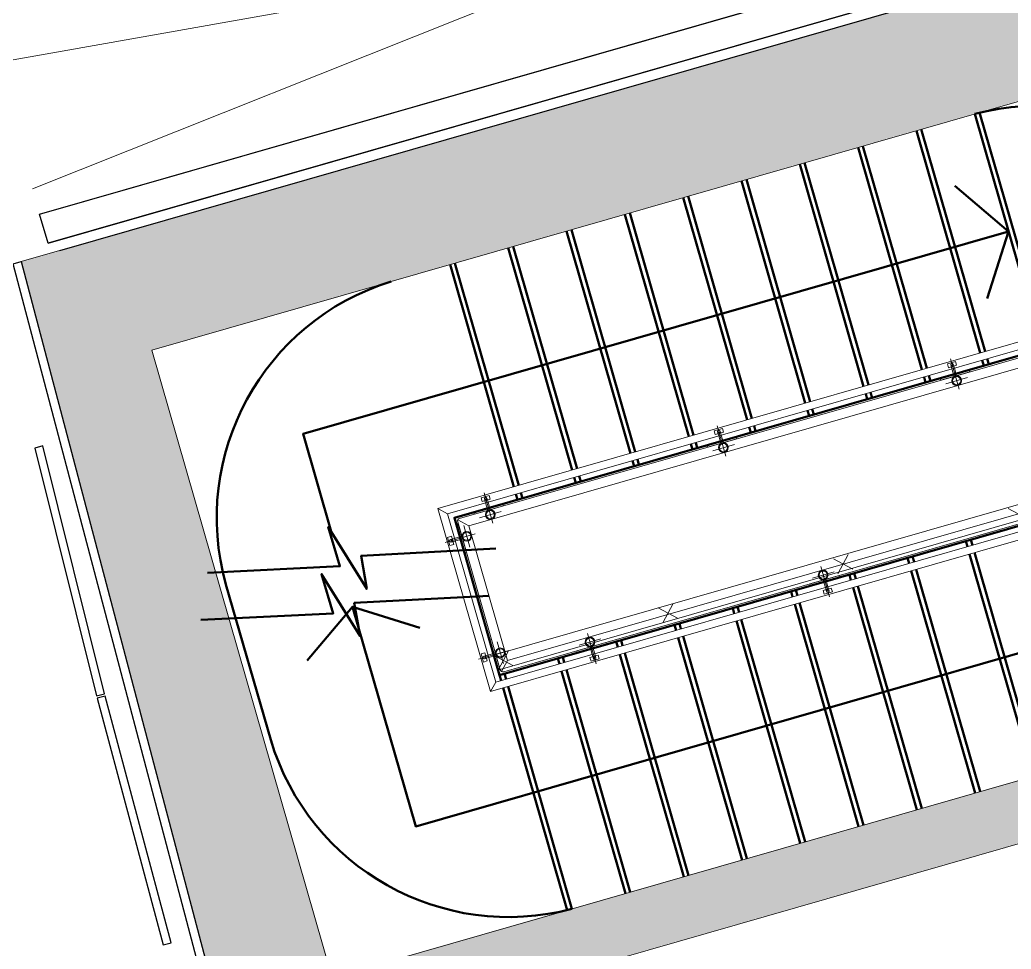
# Model space of a CAD drawing. Header units: centimetres. Extents: x 139057 to 200038, y 34824 to 80516.
# Drawn here: x 163793.6 to 164283.9, y 50861.1 to 51320.9 of the extents above; entities that cross this region are included whole.
import ezdxf

# ---------------------------------------------------------------- set-up
doc = ezdxf.new("R2010")
doc.units = ezdxf.units.CM
doc.header["$LTSCALE"] = 100
doc.linetypes.add('ASDP07AST1$0$CENTER2', pattern=[28.575, 19.05, -3.175, 3.175, -3.175])
doc.layers.get('0').update_dxf_attribs({"lineweight": 0})
doc.layers.get('Defpoints').update_dxf_attribs({"lineweight": 0})
for name, color, linetype, lineweight in [('410_STRUTTURE_001-AM_0', 7, 'Continuous', 0), ('440_SIMBOLI_001-AM_0', 31, 'Continuous', 0), ('441_SERRAMENTI_001-AM_0', 1, 'Continuous', 0), ('448_SCALE_001-AM_0', 216, 'Continuous', 50)]:
    doc.layers.add(name, color=color, linetype=linetype, lineweight=lineweight)
for name, color, linetype in [('_retini_strutture', 7, 'Continuous'), ('A-FACCIATA-stone', 13, 'Continuous'), ('A-MCLS3-15', 50, 'Continuous'), ('ASDP07AST1$0$A-BYND', 11, 'Continuous'), ('P1$0$A-INSL', 7, 'Continuous')]:
    doc.layers.add(name, color=color, linetype=linetype)
doc.layers.add('MECHP1N50$0$A-HTCH-OTLN', color=1, linetype='Continuous', plot=False)

# ---------------------------------------------------------------- blocks, each defined once
blk = doc.blocks.new('A$C649F2F33')
at = {"color": 252, "linetype": 'ASDP07AST1$0$CENTER2'}
for p, q in [((2, -56.3), (2, 55.2)), ((-110.1, 0), (45.5, 0))]:
    blk.add_line(p, q, dxfattribs=at)
at = {"color": 252}
for p, q in [((-81, 6.5), (-61, 6.5, 0)), ((-61, 6.5, 0), (-21, 6.5)), ((-81.1, -6.5), (-61, -6.5))]:
    blk.add_line(p, q, dxfattribs=at)
blk.add_lwpolyline([(-32, 75), (-32, -75), (-22, -75), (-22, 75)], close=True, dxfattribs=at)
for points in [[(-91, 21), (-71, 21), (-71, -21), (-91, -21), (-91, 21)], [(-61, -6.5), (-21, -6.5)]]:
    blk.add_lwpolyline(points, dxfattribs=at)
for centre, radius in [((-81, 0), 6.5), ((2, 0), 24), ((2, 0), 20)]:
    blk.add_circle(centre, radius, dxfattribs=at)
blk = doc.blocks.new('A$C2BBA43ED')
for p, q in [((-28, 28), (-65.8, 65.8)), ((838, 28), (875.8, 65.8)), ((10, -3025.8), (10, -24.2)), ((58, -58), (14.2, -14.2)), ((24.2, -10), (785.8, -10)), ((752, -58), (795.8, -14.2)), ((800, -24.2), (800, -3025.8)), ((58, -2992), (14.2, -3035.8)), ((785.8, -3040), (24.2, -3040)), ((752, -2992), (795.8, -3035.8)), ((-28, -3078), (-65.8, -3115.8)), ((838, -3078), (875.8, -3115.8))]:
    blk.add_line(p, q)
for points in [[(-65.8, 65.8), (875.8, 65.8), (875.8, -3115.8), (-65.8, -3115.8)], [(-28, 28), (838, 28), (838, -3078), (-28, -3078)], [(180, 0), (30, 0), (30, -10), (180, -10)], [(630, 0), (780, 0), (780, -10), (630, -10)], [(58, -58), (752, -58), (752, -2992), (58, -2992)], [(810, -1300), (810, -1450), (800, -1450), (800, -1300)], [(0, -1600), (0, -1750), (10, -1750), (10, -1600)], [(810, -2500), (810, -2650), (800, -2650), (800, -2500)], [(180, -3050), (30, -3050), (30, -3040), (180, -3040)], [(630, -3050), (780, -3050), (780, -3040), (630, -3040)]]:
    blk.add_lwpolyline(points, close=True)
at = {"color": 5}
blk.add_lwpolyline([(0, -3050), (0, 0), (810, 0), (810, -3050)], close=True, dxfattribs=at)
for centre, start, end in [((24.2, -24.2), 90, 180), ((785.8, -24.2), 0, 90), ((24.2, -3025.8), 180, 270), ((785.8, -3025.8), 270, 0)]:
    blk.add_arc(centre, 14.2, start, end)
at = {"layer": 'ASDP07AST1$0$A-BYND', "linetype": 'ASDP07AST1$0$CENTER2'}
for centre, start, end in [((93.1, -3039.2), 343.1592, 21.101), ((116.9, -3039.2), 158.899, 196.8408), ((693.1, -3039.2), 343.1592, 21.101), ((716.9, -3039.2), 158.899, 196.8408)]:
    blk.add_arc(centre, 2.87, start, end, dxfattribs=at)
at = {"layer": 'Defpoints'}
blk.add_line((0, -3050), (810, -3050), dxfattribs=at)
at = {"color": 252, "xscale": -0.9999999999999999, "rotation": 90}
blk.add_blockref('A$C649F2F33', (105, -32), dxfattribs=at)
for p, rotation in [((705, -32), 270), ((105, -3018), 90)]:
    blk.add_blockref('A$C649F2F33', p, dxfattribs=dict(rotation=rotation))
at = {"xscale": -1}
for p in [(778, -175), (778, -1375), (778, -2575)]:
    blk.add_blockref('A$C649F2F33', p, dxfattribs=at)
for p in [(32, -475), (32, -1675), (32, -2875)]:
    blk.add_blockref('A$C649F2F33', p)
at = {"xscale": -0.9999999999999999, "rotation": 270}
blk.add_blockref('A$C649F2F33', (705, -3018), dxfattribs=at)

msp = doc.modelspace()

# ---------------------------------------------------------------- hatches: boundary and pattern name
at = {"layer": '_retini_strutture'}
msp.add_hatch(color=256, dxfattribs=at).paths.add_polyline_path([(163794.29, 51201.5), (163912.5, 50753.74), (163970.15, 50770.38), (163956.37, 50818.36), (164364.85, 50935.7), (164356.57, 50964.53), (163948.08, 50847.2), (163858.91, 51157.64), (164666.26, 51389.56), (164674.54, 51360.72), (164751.43, 51382.81), (164832.33, 51101.2), (164741.02, 51074.97), (164749.3, 51046.14), (164888.66, 51086.17), (164774.64, 51483.12)])

# ---------------------------------------------------------------- linework, layer by layer
at = {"layer": '410_STRUTTURE_001-AM_0', "elevation": 0}
msp.add_lwpolyline([(163912.41, 50753.52), (163970.08, 50770.08), (163956.27, 50818.13), (164355.17, 50932.7), (164346.88, 50961.54), (163948, 50846.97), (163858.83, 51157.42), (164666.19, 51389.31), (164674.47, 51360.47), (164751.37, 51382.56), (164832.25, 51100.94), (164731.33, 51071.96), (164739.6, 51043.15), (164898.2, 51088.68), (164784.2, 51485.62), (163794.22, 51201.29)], close=True, dxfattribs=at)
at = {"layer": '440_SIMBOLI_001-AM_0'}
for p, q in [((163781.87, 51299.61, 0), (164046.46, 51346.58, 0)), ((163799.8, 51237.25, 0), (164048.86, 51336.67, 0))]:
    msp.add_line(p, q, dxfattribs=at)
at = {"layer": '441_SERRAMENTI_001-AM_0', "extrusion": (8.33252e-10, -3.13069e-09, 1), "elevation": 0}
for points in [[(164027.9, 51006.54), (164436.39, 51123.86)], [(164030.02, 50999.17), (164438.5, 51116.49)], [(164282.49, 51079.05), (164292.06, 51073.94)], [(164198.22, 51046.87), (164203.33, 51056.43)], [(164195.99, 51054.21), (164205.56, 51049.09)], [(164111.56, 51022.59), (164116.67, 51032.15)], [(164109.33, 51029.93), (164118.9, 51024.81)], [(164027.9, 51006.54), (164037.47, 51001.43)], [(164030.13, 50999.2), (164035.24, 51008.76)]]:
    msp.add_lwpolyline(points, dxfattribs=at)
at = {"layer": '448_SCALE_001-AM_0', "linetype": 'Continuous'}
for p, q in [((164297.46, 51164.38, 0), (164265.88, 51274.33, 0)), ((164299.86, 51165.07, 0), (164268.29, 51275.02, 0)), ((164271.03, 51156.79, 0), (164239.45, 51266.74, 0)), ((164268.63, 51156.1, 0), (164237.05, 51266.05, 0)), ((164239.79, 51147.82, 0), (164208.21, 51257.77, 0)), ((164242.2, 51148.51, 0), (164210.62, 51258.46, 0)), ((164210.96, 51139.54, 0), (164179.38, 51249.49, 0)), ((164213.36, 51140.23, 0), (164181.78, 51250.18, 0)), ((164184.53, 51131.95, 0), (164152.95, 51241.89, 0)), ((164182.12, 51131.26, 0), (164150.55, 51241.2, 0)), ((164153.29, 51122.98, 0), (164121.71, 51232.92, 0)), ((164155.69, 51123.67, 0), (164124.11, 51233.61, 0)), ((164124.46, 51114.69, 0), (164092.88, 51224.64, 0)), ((164126.86, 51115.38, 0), (164095.28, 51225.33, 0)), ((164095.62, 51106.41, 0), (164064.04, 51216.36, 0)), ((164098.02, 51107.1, 0), (164066.45, 51217.05, 0)), ((164066.79, 51098.13, 0), (164035.21, 51208.08, 0)), ((164069.19, 51098.82, 0), (164037.61, 51208.77, 0)), ((164037.95, 51089.85, 0), (164006.37, 51199.8, 0)), ((164040.36, 51090.54, 0), (164008.78, 51200.49, 0)), ((164270.44, 51149.77, 0), (164269.67, 51152.46, 0)), ((164272.85, 51150.46, 0), (164272.07, 51153.15, 0)), ((164241.61, 51141.49, 0), (164240.84, 51144.18, 0)), ((164244.01, 51142.18, 0), (164243.24, 51144.87, 0)), ((164212.78, 51133.21, 0), (164212, 51135.9, 0)), ((164215.18, 51133.9, 0), (164214.41, 51136.59, 0)), ((164183.94, 51124.93, 0), (164183.17, 51127.62, 0)), ((164186.34, 51125.62, 0), (164185.57, 51128.31, 0)), ((164155.11, 51116.65, 0), (164154.33, 51119.34, 0)), ((164157.51, 51117.34, 0), (164156.74, 51120.03, 0)), ((164126.27, 51108.36, 0), (164125.5, 51111.06, 0)), ((164128.68, 51109.05, 0), (164127.9, 51111.75, 0)), ((164097.44, 51100.08, 0), (164096.67, 51102.77, 0)), ((164099.84, 51100.77, 0), (164099.07, 51103.46, 0)), ((164071.01, 51092.49, 0), (164070.23, 51095.18, 0)), ((164068.6, 51091.8, 0), (164067.83, 51094.49, 0)), ((164039.77, 51083.52, 0), (164039, 51086.21, 0)), ((164042.17, 51084.21, 0), (164041.4, 51086.9, 0)), ((164261.57, 51062.95, 0), (164262.34, 51060.26, 0)), ((164263.97, 51063.64, 0), (164264.74, 51060.95, 0)), ((164235.14, 51055.36, 0), (164235.91, 51052.67, 0)), ((164263.38, 51056.62, 0), (164294.97, 50946.63, 0)), ((164265.79, 51057.31, 0), (164297.38, 50947.32, 0)), ((164232.73, 51054.67, 0), (164233.51, 51051.97, 0)), ((164203.9, 51046.38, 0), (164204.67, 51043.69, 0)), ((164206.3, 51047.07, 0), (164207.07, 51044.38, 0)), ((164234.55, 51048.34, 0), (164266.14, 50938.35, 0)), ((164236.95, 51049.03, 0), (164268.54, 50939.04, 0)), ((164208.12, 51040.75, 0), (164239.71, 50930.76, 0)), ((164175.06, 51038.1, 0), (164175.84, 51035.41, 0)), ((164177.47, 51038.79, 0), (164178.24, 51036.1, 0)), ((164205.72, 51040.06, 0), (164237.31, 50930.07, 0)), ((164176.88, 51031.77, 0), (164208.47, 50921.78, 0)), ((164179.28, 51032.46, 0), (164210.88, 50922.47, 0)), ((164146.23, 51029.82, 0), (164147, 51027.13, 0)), ((164148.63, 51030.51, 0), (164149.41, 51027.82, 0)), ((164117.4, 51021.54, 0), (164118.17, 51018.85, 0)), ((164119.8, 51022.23, 0), (164120.57, 51019.54, 0)), ((164148.05, 51023.49, 0), (164179.64, 50913.5, 0)), ((164150.45, 51024.18, 0), (164182.04, 50914.19, 0)), ((164088.56, 51013.26, 0), (164089.33, 51010.57, 0)), ((164090.96, 51013.95, 0), (164091.74, 51011.26, 0)), ((164119.21, 51015.21, 0), (164150.8, 50905.22, 0)), ((164121.62, 51015.9, 0), (164153.21, 50905.91, 0)), ((164090.38, 51006.93, 0), (164121.97, 50896.94, 0)), ((164092.78, 51007.62, 0), (164124.37, 50897.63, 0)), ((164059.73, 51004.98, 0), (164060.5, 51002.29, 0)), ((164062.13, 51005.67, 0), (164062.9, 51002.98, 0)), ((164030.89, 50996.7, 0), (164031.67, 50994, 0)), ((164033.3, 50997.39, 0), (164034.07, 50994.69, 0)), ((164061.54, 50998.65, 0), (164093.14, 50888.66, 0)), ((164063.95, 50999.34, 0), (164095.54, 50889.35, 0)), ((164032.71, 50990.37, 0), (164064.3, 50880.37, 0)), ((164035.11, 50991.06, 0), (164066.7, 50881.07, 0))]:
    msp.add_line(p, q, dxfattribs=at)
at = {"layer": '448_SCALE_001-AM_0', "linetype": 'Continuous', "elevation": 0}
for points in [[(164265.88, 51274.33, -0.40481), (164414.88, 51190.74), (164437.05, 51113.87, -0.426581), (164346.89, 50961.54)], [(163977.2, 51191.42, 0.406378), (163895.52, 51041.57), (163917.69, 50964.7, 0.404556), (164066.7, 50881.07)]]:
    msp.add_lwpolyline(points, format="xyb", dxfattribs=at)
for points in [[(164272.1, 51182.97), (164282.58, 51216.2), (164256.01, 51238.75)], [(163947.52, 51067.83), (163933.68, 51116), (164282.58, 51216.2)], [(164029, 51059.26), (163962.35, 51055.78), (163965.2, 51039.38), (163946.17, 51070), (163951.94, 51050.57), (163886.43, 51047.3)], [(164025.66, 51035.93), (163959.01, 51032.45), (163961.86, 51016.04), (163942.83, 51046.67), (163948.6, 51027.24), (163883.09, 51023.97)], [(163991.44, 51020.01), (163958.21, 51030.49), (163935.66, 51003.92)], [(164309.51, 51013.77), (163989.44, 50921.85), (163958.14, 51030.4)]]:
    msp.add_lwpolyline(points, dxfattribs=at)
msp.add_lwpolyline([(164301.68, 51158.74), (164008.53, 51074.55), (164030.89, 50996.7), (164324.04, 51080.89)], close=True, dxfattribs=at)
at = {"layer": 'A-FACCIATA-stone', "elevation": 0}
for points in [[(163909.52, 50748.65), (163790.36, 51200.2), (163794.21, 51201.31), (163913.39, 50749.66)], [(163801.08, 51109.02), (163831.58, 50986.37), (163835.43, 50987.48), (163804.93, 51110.12)], [(163868.39, 50864.29), (163835.74, 50986.32), (163831.9, 50985.22), (163864.54, 50863.19)]]:
    msp.add_lwpolyline(points, close=True, dxfattribs=at)
at = {"layer": 'A-MCLS3-15'}
for p, q in [((163803.39, 51224.75, 0), (164279.01, 51361.36, 0)), ((163807.53, 51210.34, 0), (164283.15, 51346.94, 0))]:
    msp.add_line(p, q, dxfattribs=at)
at = {"layer": 'MECHP1N50$0$A-HTCH-OTLN', "elevation": 0}
msp.add_lwpolyline([(164283.15, 51346.94), (163807.53, 51210.34), (163803.39, 51224.76), (164279.01, 51361.36)], close=True, dxfattribs=at)
at = {"layer": 'P1$0$A-INSL'}
for q in [(164769.77, 51481.5, 0), (164760.16, 51478.74, 0)]:
    msp.add_line((163813.43, 51206.83, 0), q, dxfattribs=at)

# ---------------------------------------------------------------- block references
at = {"layer": '441_SERRAMENTI_001-AM_0', "xscale": 0.09999999999999998, "yscale": 0.09999999999999998, "zscale": 0.09999999999999998, "rotation": 106.0245360586018}
msp.add_blockref('A$C2BBA43ED', (164030.89, 50996.7, 0.1), dxfattribs=at)

doc.saveas('drawing.dxf')
